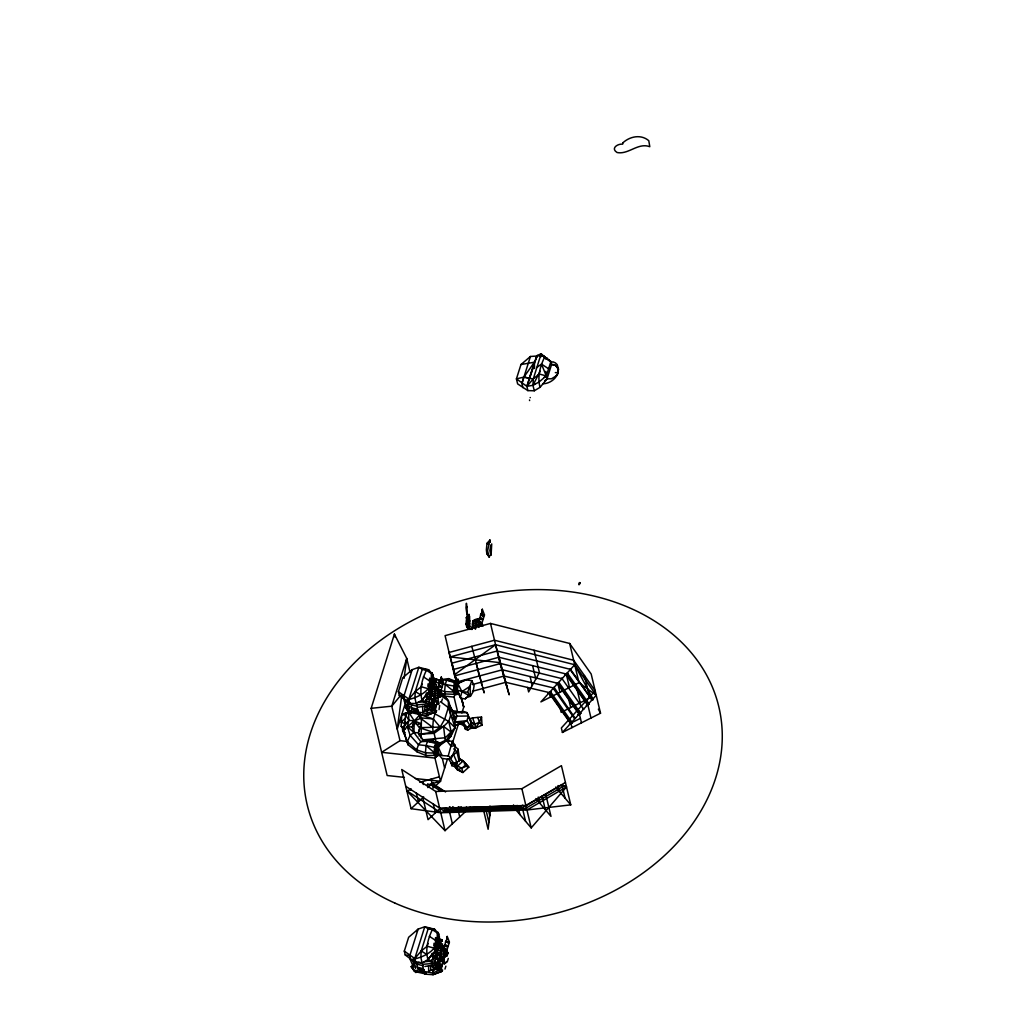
<?xml version="1.0" encoding="UTF-8"?>
<svg xmlns="http://www.w3.org/2000/svg" width="1026" height="1026" viewBox="0 0 1026 1026"><rect width="100%" height="100%" fill="white"/><g stroke="black" fill="none" stroke-linecap="round" stroke-linejoin="round"><path stroke-width="1.5" d="M433.818 685.304L433.96 684.124M433.985 684.265L433.857 685.137M439.756 944.754L439.897 943.535L439.808 944.253M419.108 736.078L421.186 733.859L421.43 718.046L420.198 713.775L414.645 712.339L414.299 710.736L419.493 714.737L427.021 715.25L435.652 712.108L436.73 710.595M422.853 739.861L445.399 737.72L455.134 727.755L454.98 720.508L448.4 700.861L440.731 695.577L443.078 694.256L448.4 700.861L448.349 707.568L455.134 727.755L450.709 736.578L446.938 740.4M465.253 698.834L466.202 697.642L470.383 696.321L473.101 691.832L474.102 685.625L471.845 680.648L465.766 679.879L459.097 682.777L457.891 679.353L456.083 682.033L453.441 690.37L454.518 682.457L457.891 679.353L456.968 689.844L460.828 698.462L465.253 698.834L468.215 695.923M430.715 693.986L430.33 695L430.689 694.435M436.448 953.847L436.435 954M440.269 701.579L448.349 707.568L444.681 719.264L440.18 727.088L432.715 727.319L419.878 717.764L419.942 714.583L433.395 718.982L440.18 727.088L443.578 726.421L448.734 721.458L450.568 715.609L449.952 706.042L453.441 712.07L454.98 720.508L454.3 723.51M490.351 542.344L489.915 540.009L487.004 543.331L486.35 549.731L486.824 553.642L489.094 557.041L489.659 556.541L486.824 553.642M433.806 683.213L433.741 685.74L432.395 687.664L431.638 680.469L433.716 681.29L433.806 683.213L431.792 682.816M433.716 681.29L433.78 679.02L432.177 676.711M439.641 940.727L437.563 939.919L438.32 947.113L439.667 945.19L439.731 942.65L439.705 938.469L439.359 937.661L438.333 938.008M433.28 953.744L434.062 957.361L436.525 953.962M437.102 941.919L436.165 947.78L437.243 950.64M435.537 699.245L435.563 698.308L433.741 703.054M441.154 681.315L441.308 677.006L443.488 682.688L441.013 690.69M441.385 960.682L441.488 957.758L440.436 960.387L437.191 958.643M447.144 938.944L447.233 936.443L449.414 942.137L446.938 950.127L444.078 949.704L447.041 949.294M482.002 622.949L484.477 614.946L482.31 609.264L481.271 614.689M418.159 710.415L418.39 712.044L422.738 712.801L424.726 710.582L424.918 705.965M421.314 969.057L424.084 969.852L424.328 971.494L428.663 972.238L430.651 970.019L430.843 965.415M469.139 629.169L468.972 614.42L466.291 617.639L467.24 625.911L468.728 629.246M422.019 700.091C419.159 690.152 422.019 679.302 426.406 670.222L428.663 669.773L432.754 674.428L433.472 677.327L428.983 691.627L422.019 700.091L416.223 703.554L409.823 703.387L399.319 695.538L398.383 691.665L402.718 677.827L412.183 669.67L418.826 667.298L428.663 669.773L422.25 669.298L418.826 667.298L408.848 699.129L409.823 703.387M427.945 959.541C425.085 949.601 427.945 938.752 432.331 929.671L434.588 929.21L438.679 933.865L439.397 936.776L434.921 951.076L427.945 959.541L422.161 962.991L415.748 962.824L405.244 954.988L404.308 951.115L408.643 937.277L418.121 929.12L424.751 926.747L434.588 929.21L428.175 928.735L424.751 926.747L414.786 958.566L415.748 962.824M424.071 668.862L422.25 669.298L415.274 691.55L414.914 698.065L416.223 703.554M437.102 688.882L436.268 687.651L435.563 688.1L434.691 690.883L435.114 700.322L434.511 700.938L433.998 699.527L434.485 695.089L431.253 694.32L430.92 697.77M429.997 928.312L428.175 928.735L421.211 950.999L420.84 957.514L422.161 962.991M441.27 683.88L443.488 682.688L439.705 681.931L438.166 689.998L437.999 686.74L432.151 688.484L431.253 694.756M437.345 954.988L437.345 950.256L443.95 951.435L447.156 954.552L447.336 955.334L440.923 957.425L441.167 958.04L446.708 956.091L447.977 953.282L445.579 949.307L442.193 947.088L440.616 950.332L441.039 959.772L440.436 960.387L439.923 958.964L440.423 954.526L437.179 953.757L436.896 958.002M475.487 627.348L472.242 626.578L471.87 629.541L472.422 627.809M482.271 616.139L484.477 614.946L480.694 614.189L479.168 622.269L478.988 618.999L474.525 619.768L474.115 620.615M491.723 543.895L491.108 555.002M430.907 710.197L435.088 709.479L432.241 708.068L433.716 700.848L434.921 700.566L437.589 701.579L435.088 709.479L430.907 710.197L432.536 707.722L432.459 705.042L435.486 706.439M442.296 964.838L439.308 963.786L439.641 960.285L440.859 960.015L441.488 957.758L443.527 961.029L441.026 968.929L436.832 969.647L439.744 962.362M543.049 383.75L547.038 378.85L551.578 364.512L550.859 361.601L543.139 355.547L530.442 356.484L520.964 364.538L516.424 378.889L517.63 383.891L527.864 390.611L534.277 390.778L540.061 387.315L543.049 383.75C550.962 383.737 560.247 376.003 557.721 367.577M433.139 686.137L432.857 687.869L432.267 684.047M439.064 945.587L438.795 947.319L438.192 943.497L439.731 942.65L437.717 942.253M439.846 743.016L445.181 740.426L443.578 726.421L434.126 733.321L419.878 734.193L433.1 732.256L440.18 727.088M456.929 768.474L454.826 766.563L451.799 765.678L451.158 763.011L454.197 763.895L454.826 766.563L457.493 769.859L466.125 766.281L466.266 764.37L463.213 760.92L458.891 758.265M420.134 714.596L408.54 712.057L401.743 714.763L401.166 726.344L405.129 728.768M436.499 743.85L434.126 733.321L433.1 732.256L432.715 727.319L433.395 718.982L435.922 710.928M434.011 753.648L434.691 745.697L437.82 742.17L440.026 743.914L446.592 740.554L452.235 741.375L455.057 745.235L454.813 750.186L451.478 757.804L447.708 759.202L441.988 758.381L437.589 753.302L435.858 756.944L434.011 753.648L440.026 743.914M431.587 688.856L432.113 690.536L429.766 691.319L431.189 690.806L429.74 688.818L431.587 688.856L432.113 690.536L426.816 695.436L427.316 698.821L430.51 694.551M436.063 951.038L434.485 948.819L437.512 948.306L438.051 949.986L432.741 954.873L432.985 957.989L434.062 957.361M442.052 693.832L440.77 696.641L439.243 697.052C436.986 698.45 437.756 691.498 438.679 689.921L439.654 689.857L442.052 693.832C442.347 699.565 430.869 696.192 437.589 701.579M478.09 621.14L477.257 619.909L473.14 620.756L472.499 628.168M436.589 953.847L438.076 947.934L441.488 947.549L444.604 949.358L443.963 951.423L446.695 952.282L440.975 948.588L437.64 948.793L438.666 947.549L442.193 947.088L445.13 949.024L447.798 952.5L446.708 956.091L445.169 956.501C442.911 957.899 443.681 950.948 444.604 949.358L445.579 949.307L446.105 951.641L445.579 949.307M475.692 628.823L475.692 623.141L477.257 619.909L480.655 622.115L483.054 626.091M478.873 627.399L480.194 621.833L481.181 624.462L480.655 622.115M442.334 693.832L456.916 694.422L456.891 686.612L457.929 683.29L459.507 682.2L458.365 681.456M438.782 752.289L437.743 755.611L436.383 755.803L436.371 747.467L437.499 743.876L439.192 742.657L440.334 743.388L439.295 746.723L438.756 744.478L437.499 743.876L427.457 741.298L420.827 741.683L418.518 744.761L416.633 749.839L417.031 751.827L426.085 755.598L435.306 755.354L434.78 753.11L426.098 745.62L418.518 744.761L410.195 735.398L407.322 726.754L408.874 720.329L408.54 712.057L401.833 714.455M466.42 620.486L466.009 623.898L467.24 625.911L468.972 614.42L469.01 619.191L467.843 619.499L466.291 617.639L468.484 616.664M540.869 356.881L541.164 353.765L537.214 355.483L534.379 362.216L526.902 386.353L527.864 390.611M437.743 755.611L437.717 747.8L438.756 744.478L440.334 743.388L429.484 739.797L427.457 741.298L426.098 745.62L425.418 752.776L426.085 755.598M457.083 681.931L448.657 678.609L446.631 680.11L445.271 684.432L444.591 691.575L445.271 694.397M469.895 620.743L468.305 624.295L469.793 629.451L469.587 616.164M530.121 397.626L530.314 397.549M435.652 712.108L435.46 707.594L438.192 698.886L438.23 704.58M424.867 972.892L420.57 971.789L420.224 970.186L425.431 974.174L432.946 974.7L441.578 971.558L441.385 967.043L445.04 955.386M429.484 739.797L423.533 740.605L418.326 732.833L421.25 723.74L414.337 720.919L408.874 720.329L404.347 726.318L405.642 714.942L408.54 712.057L411.375 713.48M439.051 947.793L439.449 946.96L443.925 946.19L444.104 949.448L445.63 941.368L449.414 942.137M440.423 682.547L441.308 677.006M481.412 614.818L482.31 609.264M401.576 696.846L397.242 729.114L405.847 701.669M404.064 678.404L406.745 658.423L394.407 634.119L371.155 708.325L387.161 775.515L404.411 777.375M424.751 710.03L427.598 709.517L431.164 707.286L433.382 704.182L433.6 698.937M439.513 962.991L437.794 968.48L439.308 963.632L439.538 958.387M489.915 540.009L487.606 550.77L489.094 557.041M448.298 958.438L447.374 961.375L444.155 964.03L444.117 958.322M433.382 704.182L427.598 709.517L427.021 715.25L436.409 711.608M435.062 752.238L436.037 746.005L437.82 742.17L434.691 745.697L435.858 756.944L438.846 754.892M407.232 708.132L409.938 713.044L411.131 710.556M446.477 941.009L448.593 943.099L445.63 941.368L446.207 941.868L447.233 936.443M490.838 544.96L489.864 550.526L490.826 555.258M431.253 694.538L429.086 701.438L429.035 705.439L417.685 707.286M437.179 953.975L435.024 960.887L434.973 964.876L424.867 966.479M452.235 741.375L448.221 756.021L442.065 755.546L437.589 753.302M452.864 714.917L453.441 712.07L449.632 707.748M452.633 743.901L455.057 745.235L451.248 746.453L446.592 740.554L438.051 746.736L435.858 756.944L435.704 755.88L437.448 756.136M534.277 390.778L532.956 385.289L533.328 378.774L541.164 353.765L544.447 357.446C540.061 366.526 537.201 377.376 540.061 387.315M432.395 687.664L432.395 685.676M438.32 947.113L438.32 945.113M405.321 722.099L403.385 730.538L408.066 744.799L417.031 751.827M460.52 697.154L461.931 691.601L457.852 683.534L465.766 679.879M416.954 724.471L421.25 723.74L418.326 732.833L413.876 732.487L407.322 726.754L403.385 730.538L408.066 744.799M550.077 691.832L550.834 692.101L549.846 692.063M554.014 687.535L552.924 687.856L574.496 718.495L575.24 718.431L554.04 687.292M558.452 682.623L559.324 682.572L558.311 682.777M570.931 668.952L569.853 669.285L592.156 699.847L591.412 699.924L592.412 699.578M580.819 713.352L579.728 713.57L580.524 713.698M589.27 704.067L588.18 704.285L588.975 704.413M435.563 698.308L434.921 700.566L437.358 701.848M431.6 710.197L432.51 707.183M437.525 969.647L438.448 966.633M428.983 691.627L428.265 688.715L432.754 674.428L426.406 670.222L422.25 669.298M471.845 680.648L467.638 692.229L470.383 696.321L470.1 686.291L461.931 691.601L456.968 689.844L454.826 687.869L454.518 682.457L457.891 679.353M404.347 726.318L405.693 722.022M522.939 387.687L521.901 383.467L530.442 356.484M398.383 691.665L408.848 699.129L415.274 691.55L421.211 686.766L428.265 688.715C422.084 695.731 413.645 698.578 404.898 700.463L403.859 696.244L412.183 669.67L410.477 672.081M404.924 735.45L402.679 730.73L403.5 728.139M421.211 686.766L422.084 684.009M430.202 686.125L431.074 685.663L429.368 688.754M430.625 694.102L432.151 688.484L438.217 687.689L437.448 690.152M433.241 688.42L436.063 680.276L433.113 679.802M434.101 687.612L433.767 686.497L432.395 686.933L432.523 689.177M431.035 698.77L434.229 700.425L434.998 697.975L441.411 695.885L441.873 693.05L435.563 688.1L434.473 693.358L431.241 692.871L430.548 691.101M431.253 703.656L432.51 699.604M436.871 688.023L437.999 686.74L437.204 689.267M434.78 697L433.998 699.527L431.895 698.526M434.447 700.796L431.869 709.043L427.047 710.967L424.726 710.582M432.1 710.197L432.562 708.735M431.42 690.806L440.77 692.832L438.679 689.921L437.858 693.845L434.473 693.358M441.09 691.806L438.859 690.678L439.205 689.575L441.09 691.806L440.449 693.858L441.231 695.102L434.498 695.602L434.152 696.705L430.971 695.666M540.125 371.232L532.956 385.289L526.902 386.353L516.424 378.889L523.888 377.093L529.39 378.209L537.214 355.483L536.226 358.42M438.743 704.169L439.141 702.887M439.038 709.633L439.654 705.452M441.449 701.925L442.373 698.988M482.092 624.065L479.847 622.949L480.194 621.833L482.092 624.065L481.438 626.116L472.229 625.129L473.14 620.756L476.564 620.371L482.861 625.309M471.96 627.925L472.255 627.014M474.422 621.397L474.525 619.768L478.988 618.999L478.206 621.538M426.098 745.62L435.28 747.544L436.332 744.222M455.159 684.137L453.954 691.922L454.48 694.153L456.916 694.422L458.25 692.319L456.993 692.319M475.474 625.616L476.564 620.371L476.795 621.384M475.141 628.964L475.487 627.874M477.86 620.281L478.206 619.191L477.718 620.204M430.997 779.157L433.139 788.122L440.487 781.261L434.96 758.06L435.883 755.123M451.183 710.62L457.442 711.287L454.056 697.103L454.98 694.153M442.193 683.893L445.271 684.432L455.044 692.447L456.378 692.178L457.07 689.959M458.122 686.638L457.416 688.856L456.891 686.612L445.271 684.432M478.437 622.41L479.206 619.96L476.641 620.255M456.916 694.422L457.955 691.088M478.86 626.104L479.668 622.192L481.771 625.09L472.422 623.077M448.093 741.144L449.491 736.668M451.594 733.77L450.709 736.578L451.325 732.205L448.734 721.458L435.011 713.84M427.342 784.839L428.009 783.877L427.444 784.98L440.487 781.261L447.439 759.086M452.581 742.683L458.648 723.304M461.892 712.942L463.739 707.055L461.533 697.77M428.175 928.735L432.331 929.671L438.679 933.865L434.203 948.165C428.009 955.18 419.57 958.028 410.823 959.913L409.784 955.681L418.121 929.12L416.402 931.518M404.308 951.115L414.786 958.566L421.211 950.999L427.149 946.216L428.009 943.458M424.328 971.494L425.431 974.174L426.29 973.225L426.059 974.046L414.658 971.519M436.845 957.22L439.923 958.964L440.718 956.437M440.026 947.049L440.282 947.601M437.602 961.747L438.448 959.053M435.691 950.756L436.999 950.666L437.089 952.32L440.398 952.795L441.488 947.562L441.731 948.575M438.025 969.647L438.487 968.185M440.398 952.795L443.783 953.282L443.963 951.423M445.13 949.024L444.784 950.127L447.015 951.256L446.374 953.308L443.783 953.282M441.578 971.558L442.655 970.045M445.066 962.337L444.668 963.606L447.374 961.375M444.963 969.083L445.887 966.146M544.844 380.659L547.038 378.85L546.319 375.952L550.859 361.601L543.139 355.547L546.114 358.895L547.025 358.023L544.447 357.446L541.164 353.765M438.936 686.561L439.385 685.176L442.206 686.74M440.269 682.418L441.218 679.507M479.937 618.819L480.386 617.434L483.208 618.999M521.901 383.467L523.888 377.093L534.379 362.216L520.964 364.538M533.276 367.244L526.902 386.353L533.328 378.774L539.266 374.003L546.319 375.952L545.845 371.322M456.955 808.167L456.532 809.232L457.096 808.129M481.553 717.02L481.989 725.151L475.833 727.832L474.794 723.933L471.78 722.779L470.216 718.533L472.576 717.905L481.553 717.02L479.475 722.201L467.138 727.383L463.534 723.15L454.903 721.983L456.903 716.161L455.582 712.672L452.787 712.519M453.505 745.017L458.019 749.172L457.006 752.084L451.517 756.034M425.405 695.987L427.367 695.487L425.405 695.987L426.483 692.922L428.65 693.653L427.291 693.717L427.752 693.076L427.303 696.064L428.137 697.911M431.33 955.424L433.293 954.937L431.33 955.424L432.049 953.385M427.201 711.723L427.072 707.286L430.625 705.054L432.844 701.951M433.139 971.16L433.523 968.967L437.089 966.736L439.308 963.632L433.523 968.967L432.946 974.7L442.334 971.058M551.552 364.461C557.593 363.858 560.26 371.258 556.772 375.567L551.488 378.786L547.038 378.85M437.089 966.736L436.55 964.504L438.782 961.388M431.228 690.973L431.779 689.639M436.473 950.551L437.512 948.306M409.938 713.044L409.156 711.108L408.438 711.698L407.245 709.928L406.847 707.465L408.374 704.067L410.195 702.746L408.515 704.875M416.736 971.93L415.876 972.481L415.081 970.558L414.363 971.135L413.17 969.378L412.773 966.915L414.299 963.504L416.12 962.183L414.517 964.363M469.074 624.513L469.651 623.257M436.73 687.933L437.217 686.933L433.523 687.51M442.655 947.383L443.925 946.19L443.129 948.717L443.142 946.37L439.449 946.96M413.581 724.151L412.195 726.921L413.876 732.487L420.827 741.683L423.533 740.605M454.851 725.113L460.623 724.023L467.163 727.447L469.959 725.703L471.229 723.227L467.035 712.647L463.56 711.48L452.902 712.313M562.428 678.314L561.389 678.455L562.184 678.596M566.762 673.492L567.788 673.402L566.916 673.325M575.522 717.751L574.496 718.495M583.012 708.748L584.025 708.658L583.153 708.594M414.825 967.095L415.543 965.825L415.492 968.634M429.035 705.439L429.804 704.195M445.181 740.426L446.477 740.002L451.325 732.205L443.578 726.421M434.973 964.876L435.729 963.645M463.867 724.972L465.458 729.281L467.805 730.114L470.601 728.37L469.959 725.703L471.78 722.779M477.757 717.52L479.475 722.201L475.833 727.832L470.601 728.37L475.833 727.832L469.959 725.703M467.24 625.911L468.305 624.295M436.691 703.656L437.666 702.233M442.616 963.093L443.604 961.683M444.668 810.899C443.937 812.861 446.272 810.117 444.63 810.745M448.529 810.553L448.118 811.617L448.76 810.527M453.082 808.514C452.325 810.463 454.749 807.77 453.056 808.36M427.034 699.552L426.123 695.718L422.763 698.86L423.481 701.887L427.034 699.552L431.1 693.704M437.025 953.141L432.959 959.002L429.419 961.336L428.688 958.31L432.049 955.168L432.959 959.002L435.896 958.066L437.589 959.669L436.589 955.86L435.524 955.321M426.162 696.333L426.816 695.436M432.087 955.783L432.741 954.873M436.614 962.491L438.628 959.323M432.703 699.886L429.548 704.144M418.262 710.274L417.736 710.941L412.106 709.479L412.619 708.825M424.187 969.724L423.674 970.391L418.031 968.929L418.544 968.262M414.453 964.325L416.12 962.183M401.063 694.897L391.778 706.183L371.155 708.325M435.473 963.594L436.14 962.773M436.832 969.647L441.026 968.929L438.461 967.172M447.349 954.039L447.977 953.282L446.015 950.884M555.605 376.478L557.118 374.695M433.523 968.967L432.998 966.723L436.55 964.504M512.333 805.667L531.212 827.905L566.493 786.942L561.902 784.749L522.349 807.795L449.17 810.373L445.246 807.834M419.942 714.583L414.337 720.919L407.322 726.754L412.195 726.921L414.337 720.919L421.43 718.046M432.523 687.099L433.741 685.74L432.202 686.881M438.448 946.549L439.667 945.19L438.14 946.331M455.877 677.506L456.942 681.995L449.08 652.446L494.506 640.237L573.662 660.269L595.183 690.819L561.35 727.96L562.415 732.436L596.247 695.295L574.727 664.745L495.571 644.713L450.145 656.922L499.842 662.642L509.178 694.846L495.571 644.713L454.415 674.839L456.352 681.559M572.059 722.997C572.944 720.945 570.02 724.074 572.29 722.766L550.795 692.178M410.951 788.725L410.503 789.61L411.131 789.481M458.237 806.923L458.032 807.86M419.493 714.737L420.378 713.814L419.493 714.737L418.39 712.044M425.431 974.174L426.303 973.264M408.438 711.698L406.001 708.081L406.976 707.081M414.363 971.135L411.926 967.518L412.914 966.53M408.374 704.067L405.244 707.222L407.245 709.928M414.299 963.504L411.182 966.672L413.17 969.378M405.36 718.187L401.14 722.317L405.347 723.599M427.816 787.609L432.061 783.646L443.822 791.238M411.08 808.706L440.757 812.746L526.941 809.989L570.764 804.859L561.427 765.665L521.875 788.699L435.691 791.469L401.743 769.513L411.08 808.706L423.687 796.945M440.654 807.924L428.06 819.684L422.725 797.292M456.429 809.065L457.583 807.988L509.832 805.91M411.028 789.597L406.822 790.789L445.027 830.675L470.229 807.141M456.378 761.92L454.197 763.883L451.158 763.011M452.889 763.524L456.249 763.075L460.289 759.445M457.981 769.423L457.493 769.859L457.468 766.101L463.213 760.92L468.818 767.153L462.893 772.514L457.493 769.859L454.197 763.895L461.815 768.371L462.893 772.514L459.199 770.193M464.214 763.806L466.266 764.37L468.818 767.153L466.125 766.281M461.815 768.371L466.266 764.37M536.867 367.462L541.459 364.076L546.319 375.952L538.83 382.121L532.956 385.289L535.136 383.583M432.792 783.454L433.049 782.415L432.485 783.518L445.566 791.957M431.318 784.826L431.664 783.8L431.023 784.89L440.205 790.802M449.914 810.155L450.234 809.155L449.58 810.245L445.694 807.706M458.327 807.77L458.75 806.911M460.623 724.023L466.945 720.675L468.305 716.02L456.903 716.161L453.441 717.366M468.882 726.37L467.163 727.447L467.805 730.114L467.279 728.704M430.882 741.208L434.832 738.502M407.809 741.503L399.999 740.657L381.634 752.315L434.96 758.06M544.036 377.35L546.319 375.952M425.841 706.068L427.367 705.426M431.766 965.504L432.587 965.004M565.518 674.852L564.787 674.569L565.647 674.056L587.398 704.798L586.333 705.452L587.077 705.375M557.067 684.137L556.336 683.855L557.195 683.342L578.946 714.083L577.869 714.724L578.626 714.66M552.976 687.946L553.719 687.882M548.602 693.435L547.871 693.153L548.73 692.627L570.43 723.279L569.404 724.023L570.161 723.958M465.458 729.281L464.74 726.267L467.138 727.383L470.023 725.638L466.945 720.675L454.903 721.983M522.773 805.102L520.041 806.692L453.377 809.181L449.465 806.641M565.429 782.466L525.876 805.5L439.692 808.27M564.197 785.839L524.645 808.886L444.963 811.566L405.745 786.314M566.493 786.942L526.941 809.989L517.745 805.602L513 805.782M430.202 686.125L431.074 685.663L432.1 688.677M559.337 682.688L557.823 683.316L502.381 669.786L458.455 681.585M550.872 691.973L549.359 692.601L505.78 682.316L472.46 691.268M596.247 695.295L578.997 682.675L540.894 701.887L574.727 664.745L593.349 699.758M580.844 713.121L579.344 713.852L557.823 683.316L559.952 692.281M580.395 718.341L570.879 723.138L549.359 692.601L550.423 697.09M562.415 732.436L600.518 713.211L591.181 674.018L569.661 643.469L490.505 623.436L445.079 635.645L454.415 674.839M435.306 948.204L436.165 947.78M437.153 950.422L438.051 949.986L437.704 949.088M432.241 708.068L435.473 706.606M438.179 967.518L441.398 966.056M550.603 362.794L552.899 361.806L555.348 362.858L557.208 364.602L558.644 369.629L555.669 365.474L551.578 364.512M441.385 967.043L432.972 970.416L430.651 970.019M435.191 710.159L426.636 713.57L422.738 712.801L422.661 706.286M441.116 969.608L432.562 973.02L428.663 972.238L428.586 965.735M468.959 626.809L470.062 626.399L466.753 627.04L466.009 623.898M433.985 706.26L436.358 705.401L433.382 704.349L433.716 700.848L436.717 702.528M432.408 678.558L433.421 678.224M428.714 692.037L430.138 691.588M427.06 699.514L429.971 698.616L430.766 697.141L429.599 695.872M418.929 734.526L421.186 733.859M419.775 782.338L439.423 776.785M461.354 806.923L440.757 812.746L406.822 790.789M451.838 663.194L497.277 650.984L570.494 669.388L592.015 699.937M453.543 669.452L498.969 657.256L566.275 674.031M455.236 675.724L500.675 663.514L562.043 678.673L583.563 709.222M454.518 682.457L456.083 682.033M472.268 684.598L504.074 676.044L553.578 687.971M425.675 699.694L429.971 698.616L431.664 700.232L430.766 697.141L430.984 698.052M433.036 958.771L435.896 958.066M454.851 725.01L463.534 723.15M445.169 956.501L444.912 955.45L444.361 957.207L440.923 957.425L440.154 959.874L438.025 958.771M436.319 697.642L439.243 697.052M439.346 743.337L442.193 742.824M431.792 677.647L438.538 679.93L448.657 678.609M436.896 955.116L440.077 956.142L440.423 955.052L447.156 954.552M424.623 709.8L427.598 709.517M417.531 704.836L428.663 703.862L423.481 701.887M423.456 964.273L434.588 963.311L429.419 961.336M417.877 702.335L429.086 701.438M423.802 961.785L435.024 960.887M435.28 747.544L437.717 747.8L438.243 750.044L437.204 753.366L435.819 753.43M481.771 625.09L476.038 621.397L472.717 621.615L472.986 622.756L474.23 620.692M431.715 689.357L435.05 689.139L440.77 692.832M433.216 953.167L434.575 953.103M456.378 692.178L444.591 691.575L439.385 689.985M433.126 680.392L436.063 680.276L436.435 681.841M439.051 939.842L441.988 939.713L442.36 941.291M420.827 727.626L432.715 727.319M452.748 712.685L467.035 712.647L469.908 719.79M555.31 372.63L558.093 372.63M437.858 693.845L440.449 693.858L438.025 691.999M455.582 681.674L446.631 680.11L438.538 679.93M434.78 753.11L425.418 752.776L416.633 749.839L407.284 741.554L410.195 735.398L413.876 732.487L414.337 720.919L408.54 712.057M401.743 714.763L405.642 714.942L408.874 720.329M419.878 717.764L433.395 718.982M443.117 695.923L454.056 697.103M467.638 692.229L461.931 691.601L470.383 696.321M415.389 778.554L440.487 781.261M440.231 947.357L439.692 945.946L438.32 946.382L438.448 948.627M406.847 707.465L405.244 707.222L406.001 708.081M412.773 966.915L411.182 966.672L411.926 967.518M399.319 695.538L403.859 696.244M405.244 954.988L409.784 955.681M439.038 939.239L441.988 939.713L439.166 947.87L438.282 948.781L438.076 947.934M427.457 741.298L439.243 742.862M426.085 707.106L427.072 707.286M432.01 966.543L432.998 966.723M523.888 377.093L531.686 378.722M434.691 745.697L436.037 746.005M407.668 701.014L411.362 704.798L417.005 706.26L417.736 710.941M411.362 704.798L411.439 707.722L417.069 709.171M418.057 961.926L422.289 963.016L423.674 970.391M422.93 965.71L417.287 964.248L413.593 960.451M416.646 961.554L417.364 967.172L423.007 968.621M424.443 710.287L427.034 710.98M427.149 946.216L434.203 948.165L434.921 951.076M410.605 710.89L417.454 712.942M416.543 970.34L424.905 972.84M446.631 680.11L455.506 683.021M420.724 728.127L433.1 732.256M446.477 740.002L448.99 740.849M432.998 678.006L438.82 680.007L439.218 686.009M443.527 961.029L440.859 960.015L443.283 961.285M436.178 682.239L439.102 683.354M441.411 965.889L438.384 964.491L438.525 969.647M464.804 726.203L467.202 727.331M457.929 683.29L456.673 682.675L455.557 686.266L455.557 694.615M463.213 760.92L459.494 759.112L461.572 760.817M432.882 699.232L435.114 700.322M479.206 625.001L481.438 626.116L479.027 624.257M438.205 692.73L440.449 693.858M444.143 952.179L446.374 953.308M431.266 699.206L434.511 700.938M448.221 756.021L451.478 757.804M448.131 946.177L445.31 944.625L444.874 946.01L444.322 945.356L447.31 947.075M439.641 960.285L442.642 961.978M404.513 733.231L402.679 730.73L402.282 727.139L404.872 728.601M548.487 360.241L550.859 361.601L544.447 357.446L546.114 358.895M432.049 676.685L433.023 679.212A16.878 4.489 -83.9 0 0 429.535 690.318L428.983 686.869M437.974 936.135L438.948 938.662A16.878 4.489 -83.9 0 0 435.46 949.768L434.909 946.318M479.386 618.165L482.374 619.896M438.397 685.907L441.385 687.638M401.166 726.344L404.949 728.575M415.274 691.55L420.788 694.897M421.211 950.999L426.713 954.347M452.671 806.705L456.583 809.245M442.95 808.244L446.861 810.784M439.654 689.857L440.18 692.191L439.654 689.857L436.268 687.651L432.728 688.113L432.344 689.331L432.151 688.484M541.459 364.076L548.589 368.77M423.417 676.839L430.535 681.546M429.343 936.289L435.28 940.214M487.004 543.331L488.568 544.473M407.732 710.223L410.81 712.48M447.015 951.256L444.604 949.358L446.695 952.282M402.679 730.73L405.193 732.705M468.779 628.656L466.753 627.04L468.407 629.246M481.681 615.049L480.694 614.189L483.605 615.972L481.54 613.83M440.693 682.79L439.705 681.931L442.616 683.714L440.552 681.572M448.734 721.458L455.134 727.755M453.748 748.877L457.006 752.084L459.225 761.561M450.568 715.609L454.98 720.508M448.4 700.861L443.078 694.256M555.656 787.07L570.764 804.859M479.475 722.201L481.989 725.151M535.88 798.587L550.988 816.375L545.652 793.983M402.282 727.139L404.27 729.512M413.658 969.66L415.876 972.481M450.106 758.201L454.261 763.831L451.222 762.946L448.58 759.073M419.57 728.037L414.337 720.919L415.338 723.894M435.665 948.268L437.114 950.243M567.711 673.595L588.334 702.874M587.795 704.58L566.275 674.031L569.468 687.471M559.26 682.88L579.882 712.159M407.181 706.76L404.462 701.81L403.436 697.513M413.119 966.21L409.707 958.387M598.363 709.171L600.518 713.211M438.051 746.736L442.065 755.546M453.774 754.982L457.301 763.28M438.435 697.757L437.871 695.525M458.301 692.255L460.828 698.462M456.249 763.075L457.468 766.101M411.439 707.722L412.106 709.479M417.364 967.172L418.031 968.929M472.576 717.905L474.794 723.933M438.025 948.127L436.999 945.1L436.127 945.574L436.999 945.1L438.128 948.588M431.074 685.663L432.202 689.139M461.405 699.001L463.739 707.055L461.546 698.398M529.48 399.922L529.647 400.589M584.422 675.544L589.758 697.937L561.184 712.352L560.119 707.876M586.718 700.104L590.989 718.02M569.661 643.469L578.997 682.675M577.035 689.305L580.229 702.746M578.266 709.389L581.473 722.83M568.584 698.591L570.712 707.555M569.815 718.675L571.944 727.626M534.084 650.253L539.419 672.658L528.634 691.934L527.569 687.458M561.902 784.749L565.095 798.19M532.622 665.643L535.828 679.084M558.016 785.544L559.439 791.521M530.096 676.557L532.225 685.509M542.126 796.266L545.319 809.706M538.24 797.061L539.663 803.037M505.78 682.316L506.844 686.792M502.381 669.786L504.51 678.737M498.969 657.256L502.176 670.683M490.505 623.436L499.842 662.642M521.875 788.699L531.212 827.905M479.668 622.192L479.847 622.949M522.349 807.795L525.543 821.236M517.745 805.602L519.887 814.554M513.513 804.897L514.218 807.885M483.054 688.42L484.131 692.896L471.793 646.342M479.655 675.89L481.797 684.842M476.256 663.347L479.463 676.788M489.941 806L490.646 808.988L488.12 829.29L482.784 806.885M487.671 806.795L489.8 815.747M452.479 664.976L456.39 681.405M485.76 809.078L488.966 822.519M438.679 689.921L438.859 690.678M466.368 807.09L467.074 810.078M435.563 688.1L435.793 689.126M457.596 807.988L459.725 816.94M430.625 705.054L431.164 707.286M442.475 759.048L444.617 768.064M449.17 810.373L452.376 823.801M410.028 672.184L406.745 658.423L391.778 706.183L399.999 740.657M416.364 703.567L417.005 706.26M435.691 791.469L445.027 830.675M394.407 634.119L395.151 637.236M433.267 803.871L435.409 812.823M407.078 701.463L408.156 705.965M422.584 781.543L423.302 784.531M416.3 792.893L418.441 801.845M436.704 956.591L436.909 957.502M433.575 972.994L433.78 973.892M412.644 959.4L414.081 965.415M473.14 620.756L473.602 622.692M475.179 619.614L475.359 620.409M443.809 954.975L444.181 956.745M458.019 749.172L459.558 759.06M454.826 687.869L455.044 690.639M421.083 734.693L421.276 738.694M534.379 362.216L534.533 368.449M451.773 763.549L451.799 765.678M432.061 672.953L432.036 681.046L430.292 681.02L430.061 687.356L427.855 686.356L428.111 683.816L429.612 684.432L429.599 678.135L431.305 679.032L431.343 673.543L432.061 672.953M437.987 932.39L437.961 940.496L436.217 940.47L435.986 946.806L433.793 945.805L434.049 943.266L435.537 943.882L435.524 937.572L437.23 938.482L437.268 932.98L437.987 932.39M467.022 607.007L467.074 615.215L465.971 607.725L466.407 603.262L467.022 607.007M580.19 582.717C578.292 588.052 578.433 581.306 580.19 582.717M434.46 684.304L433.96 686.984L436.332 685.843L436.589 684.496L434.46 684.304M440.385 943.74L439.885 946.434L442.257 945.292L442.514 943.946L440.385 943.74M622.974 142.717L622.641 144.153C617.665 143.602 610.329 148.347 617.101 152.528C628.553 154.836 638.069 142.268 649.804 146.705L648.791 140.69C641.045 134.073 630.028 136.317 622.974 142.717M409.618 706.375L408.899 707.658L409.566 709.184L409.618 706.375M433.626 969.634L432.972 970.416L433.626 969.634M394.741 903.008A211.574 163.262 -13.4 0 0 721.65 749.044A211.574 163.262 -13.4 0 0 422.609 615.369A211.574 163.262 -13.4 0 0 394.741 903.008"/></g></svg>
